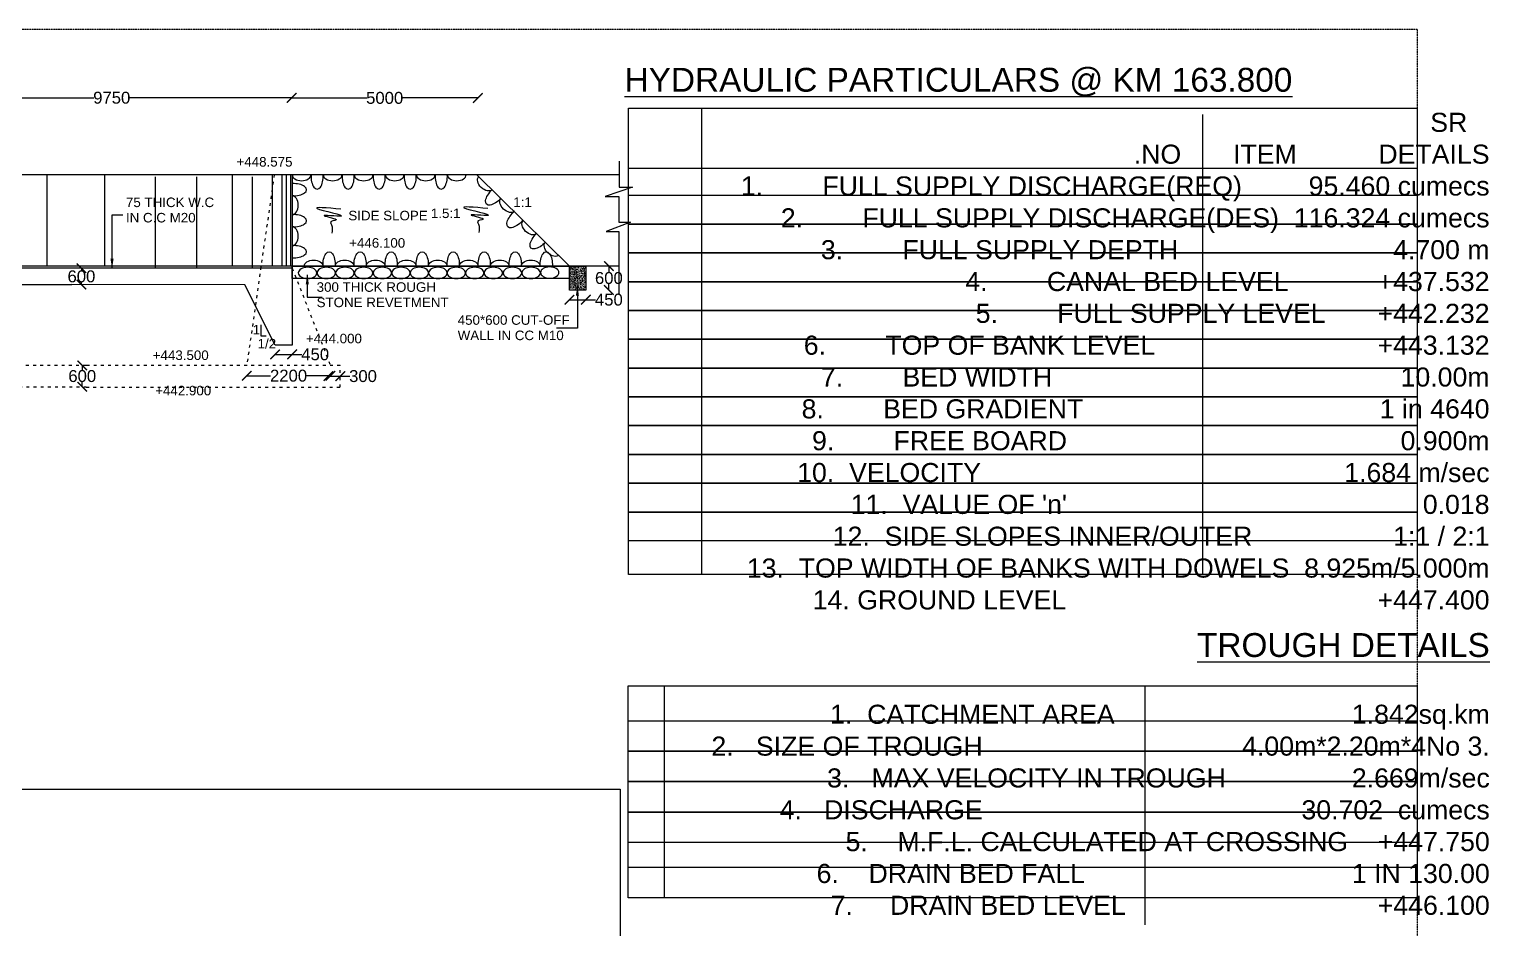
# Model space of a CAD drawing. Header units: millimetres. Extents: x 60706 to 78727, y 12317 to 23622.
# Drawn here: x 71906 to 78024, y 19854 to 23622 of the extents above; entities that cross this region are included whole.
import ezdxf

# ---------------------------------------------------------------- set-up
doc = ezdxf.new("R2010")
doc.units = ezdxf.units.MM
doc.header["$MEASUREMENT"] = 0
doc.linetypes.add('ACAD_ISO03W100', pattern=[30, 12, -18])
doc.linetypes.add('HIDDENX2', pattern=[0.75, 0.5, -0.25])
doc.layers.add('DRAWING', color=7, linetype='Continuous')
doc.layers.get('0').off()
doc.styles.get("Standard").update_dxf_attribs({"font": 'ARIAL_1.TTF'})
doc.dimstyles.get("Standard").update_dxf_attribs({"dimtxt": 50, "dimasz": 40, "dimexe": 0.18, "dimexo": 0.0625, "dimgap": 0.09, "dimtad": 0, "dimtih": 1, "dimtoh": 1, "dimdec": 0, "dimzin": 0, "dimdsep": 46, "dimtxsty": 'Standard', "dimblk": 'ARCHTICK', "dimcen": 0.05, "dimse1": 1, "dimse2": 1, "dimadec": 0, "dimazin": 0, "dimtfac": 1, "dimtdec": 0, "dimtofl": 0, "dimtmove": 0, "dimatfit": 3, "dimfxl": 0, "dimtolj": 1, "dimtzin": 0, "dimarcsym": 0})

# ---------------------------------------------------------------- blocks, each defined once
blk = doc.blocks.new('_ArchTick')
at = {"color": 0, "linetype": 'ByBlock', "const_width": 0.15}
blk.add_lwpolyline([(-0.5, -0.5), (0.5, 0.5)], dxfattribs=at)
blk = doc.blocks.new('*D361')
at = {"layer": 'Defpoints', "color": 0}
for p in [(72128.1, 22213.7), (72132, 22213.7), (72144.4, 22123.8)]:
    blk.add_point(p, dxfattribs=at)
at = {"layer": 'DRAWING', "color": 0, "lineweight": -2}
for p, q in [((72128.1, 22213.7), (72128.1, 22194.3)), ((72128.1, 22123.8), (72128.1, 22143.1))]:
    blk.add_line(p, q, dxfattribs=at)
at = {"layer": 'DRAWING', "color": 0, "lineweight": -2, "xscale": 40, "yscale": 40, "zscale": 40}
for p, rotation in [((72128.1, 22213.7), 90), ((72128.1, 22123.8), 270)]:
    blk.add_blockref('_ArchTick', p, dxfattribs=dict(at, rotation=rotation))
at = {"layer": 'DRAWING', "color": 0, "insert": (72128.1, 22168.7), "char_height": 50, "attachment_point": 5}
blk.add_mtext('\\A1;600', dxfattribs=at)
blk = doc.blocks.new('*D362')
at = {"layer": 'Defpoints', "color": 0}
for p in [(72817.1, 22213.7), (73167.4, 22213.7), (73167.4, 22170.4)]:
    blk.add_point(p, dxfattribs=at)
at = {"layer": 'DRAWING', "color": 0, "lineweight": -2}
for p, q in [((72817.1, 22170.4), (72917.1, 22170.4)), ((73167.4, 22170.4), (73067.3, 22170.4))]:
    blk.add_line(p, q, dxfattribs=at)
at = {"layer": 'DRAWING', "color": 0, "lineweight": -2, "xscale": 40, "yscale": 40, "zscale": 40, "rotation": 180}
blk.add_blockref('_ArchTick', (72817.1, 22170.4), dxfattribs=at)
at = {"layer": 'DRAWING', "color": 0, "lineweight": -2, "xscale": 40, "yscale": 40, "zscale": 40}
blk.add_blockref('_ArchTick', (73167.4, 22170.4), dxfattribs=at)
at = {"layer": 'DRAWING', "color": 0, "insert": (72992.2, 22170.4), "char_height": 50, "attachment_point": 5}
blk.add_mtext('\\A1;2200', dxfattribs=at)
blk = doc.blocks.new('*D363')
at = {"layer": 'Defpoints', "color": 0}
for p in [(73159, 22170.4), (73208.9, 22170.4), (73208.9, 22168.6)]:
    blk.add_point(p, dxfattribs=at)
at = {"layer": 'DRAWING', "color": 0, "lineweight": -2}
for p, q in [((73159, 22168.6), (73208.9, 22168.6)), ((73208.9, 22168.6), (73248.9, 22168.6))]:
    blk.add_line(p, q, dxfattribs=at)
at = {"layer": 'DRAWING', "color": 0, "lineweight": -2, "xscale": 40, "yscale": 40, "zscale": 40, "rotation": 180}
blk.add_blockref('_ArchTick', (73159, 22168.6), dxfattribs=at)
at = {"layer": 'DRAWING', "color": 0, "lineweight": -2, "xscale": 40, "yscale": 40, "zscale": 40}
blk.add_blockref('_ArchTick', (73208.9, 22168.6), dxfattribs=at)
at = {"layer": 'DRAWING', "color": 0, "insert": (73304.1, 22168.6), "char_height": 50, "attachment_point": 5}
blk.add_mtext('\\A1;300', dxfattribs=at)
blk = doc.blocks.new('*D364')
at = {"layer": 'Defpoints', "color": 0}
for p in [(72935.6, 22298.5), (73007.5, 22298.5), (73007.5, 22259.9)]:
    blk.add_point(p, dxfattribs=at)
at = {"layer": 'DRAWING', "color": 0, "lineweight": -2}
for p, q in [((72935.6, 22259.9), (73007.5, 22259.9)), ((73007.5, 22259.9), (73047.5, 22259.9))]:
    blk.add_line(p, q, dxfattribs=at)
at = {"layer": 'DRAWING', "color": 0, "lineweight": -2, "xscale": 40, "yscale": 40, "zscale": 40, "rotation": 180}
blk.add_blockref('_ArchTick', (72935.6, 22259.9), dxfattribs=at)
at = {"layer": 'DRAWING', "color": 0, "lineweight": -2, "xscale": 40, "yscale": 40, "zscale": 40}
blk.add_blockref('_ArchTick', (73007.5, 22259.9), dxfattribs=at)
at = {"layer": 'DRAWING', "color": 0, "insert": (73103.8, 22259.9), "char_height": 50, "attachment_point": 5}
blk.add_mtext('\\A1;450', dxfattribs=at)
blk = doc.blocks.new('*D365')
at = {"layer": 'Defpoints', "color": 0}
for p in [(72123.8, 22620.4), (72124.6, 22620.4), (72132.7, 22552.1)]:
    blk.add_point(p, dxfattribs=at)
at = {"layer": 'DRAWING', "color": 0, "lineweight": -2}
for p, q in [((72124.6, 22620.4), (72124.6, 22611.9)), ((72124.6, 22552.1), (72124.6, 22560.6))]:
    blk.add_line(p, q, dxfattribs=at)
at = {"layer": 'DRAWING', "color": 0, "lineweight": -2, "xscale": 40, "yscale": 40, "zscale": 40}
for p, rotation in [((72124.6, 22620.4), 90), ((72124.6, 22552.1), 270)]:
    blk.add_blockref('_ArchTick', p, dxfattribs=dict(at, rotation=rotation))
at = {"layer": 'DRAWING', "color": 0, "insert": (72124.6, 22586.3), "char_height": 50, "attachment_point": 5}
blk.add_mtext('\\A1;600', dxfattribs=at)
blk = doc.blocks.new('*D366')
at = {"layer": 'Defpoints', "color": 0}
for p in [(74168.3, 22529.4), (74237.6, 22529.4), (74237.6, 22488.9)]:
    blk.add_point(p, dxfattribs=at)
at = {"layer": 'DRAWING', "color": 0, "lineweight": -2}
for p, q in [((74168.3, 22488.9), (74237.6, 22488.9)), ((74237.6, 22488.9), (74277.6, 22488.9))]:
    blk.add_line(p, q, dxfattribs=at)
at = {"layer": 'DRAWING', "color": 0, "lineweight": -2, "xscale": 40, "yscale": 40, "zscale": 40, "rotation": 180}
blk.add_blockref('_ArchTick', (74168.3, 22488.9), dxfattribs=at)
at = {"layer": 'DRAWING', "color": 0, "lineweight": -2, "xscale": 40, "yscale": 40, "zscale": 40}
blk.add_blockref('_ArchTick', (74237.6, 22488.9), dxfattribs=at)
at = {"layer": 'DRAWING', "color": 0, "insert": (74333.8, 22488.9), "char_height": 50, "attachment_point": 5}
blk.add_mtext('\\A1;450', dxfattribs=at)
blk = doc.blocks.new('*D367')
at = {"layer": 'Defpoints', "color": 0}
for p in [(74301, 22629.3), (74301, 22529.4), (74333.8, 22529.4)]:
    blk.add_point(p, dxfattribs=at)
at = {"layer": 'DRAWING', "color": 0, "lineweight": -2}
for p, q in [((74333.8, 22629.3), (74333.8, 22605)), ((74333.8, 22529.4), (74333.8, 22553.8))]:
    blk.add_line(p, q, dxfattribs=at)
at = {"layer": 'DRAWING', "color": 0, "lineweight": -2, "xscale": 40, "yscale": 40, "zscale": 40}
for p, rotation in [((74333.8, 22629.3), 90), ((74333.8, 22529.4), 270)]:
    blk.add_blockref('_ArchTick', p, dxfattribs=dict(at, rotation=rotation))
at = {"layer": 'DRAWING', "color": 0, "insert": (74333.8, 22579.4), "char_height": 50, "attachment_point": 5}
blk.add_mtext('\\A1;600', dxfattribs=at)
blk = doc.blocks.new('*D368')
at = {"layer": 'Defpoints', "color": 0}
for p in [(73005.1, 23333.9), (73005.1, 23332), (73784.6, 23332)]:
    blk.add_point(p, dxfattribs=at)
at = {"layer": 'DRAWING', "color": 0, "lineweight": -2}
for p, q in [((73005.1, 23333.9), (73320.2, 23333.9)), ((73784.6, 23333.9), (73469.5, 23333.9))]:
    blk.add_line(p, q, dxfattribs=at)
at = {"layer": 'DRAWING', "color": 0, "lineweight": -2, "xscale": 40, "yscale": 40, "zscale": 40, "rotation": 180}
blk.add_blockref('_ArchTick', (73005.1, 23333.9), dxfattribs=at)
at = {"layer": 'DRAWING', "color": 0, "lineweight": -2, "xscale": 40, "yscale": 40, "zscale": 40}
blk.add_blockref('_ArchTick', (73784.6, 23333.9), dxfattribs=at)
at = {"layer": 'DRAWING', "color": 0, "insert": (73394.8, 23333.9), "char_height": 50, "attachment_point": 5}
blk.add_mtext('\\A1;5000', dxfattribs=at)
blk = doc.blocks.new('*D369')
at = {"layer": 'Defpoints', "color": 0}
for p in [(71498.1, 23334.6), (71498.1, 23333.9), (73005.1, 23333.9)]:
    blk.add_point(p, dxfattribs=at)
at = {"layer": 'DRAWING', "color": 0, "lineweight": -2}
for p, q in [((71498.1, 23334.6), (72176.9, 23334.6)), ((73005.1, 23334.6), (72326.3, 23334.6))]:
    blk.add_line(p, q, dxfattribs=at)
at = {"layer": 'DRAWING', "color": 0, "lineweight": -2, "xscale": 40, "yscale": 40, "zscale": 40, "rotation": 180}
blk.add_blockref('_ArchTick', (71498.1, 23334.6), dxfattribs=at)
at = {"layer": 'DRAWING', "color": 0, "lineweight": -2, "xscale": 40, "yscale": 40, "zscale": 40}
blk.add_blockref('_ArchTick', (73005.1, 23334.6), dxfattribs=at)
at = {"layer": 'DRAWING', "color": 0, "insert": (72251.6, 23334.6), "char_height": 50, "attachment_point": 5}
blk.add_mtext('\\A1;9750', dxfattribs=at)

msp = doc.modelspace()

# ---------------------------------------------------------------- hatches: boundary and pattern name
at = {"layer": 'DRAWING'}
h = msp.add_hatch(dxfattribs=at)
h.set_pattern_fill('AR-CONC', color=256, style=0)
h.set_pattern_definition([(50, (0, 0), (7.17260183, -0.62752135), [0.75, -8.25]), (355, (0, 0), (-1.38751334, 7.52192134), [0.6, -6.6]), (100.4514, (0.598, -0.052), (5.7850938, 6.8943954), [0.6374019, -7.0114211]), (46.1842, (0, 2), (10.6724105, -1.6551901), [1.125, -12.375]), (96.6356, (0.889, 1.862), (9.346627, 9.7411787), [0.9561029, -10.51713]), (351.1842, (0, 2), (9.3466195, 9.741186), [0.9, -9.9]), (21, (1, 1.5), (5.9690705, -4.0261889), [0.75, -8.25]), (326, (1, 1.5), (2.4331533, 7.25150045), [0.6, -6.6]), (71.4514, (1.4974, 1.1645), (8.4022263, 3.22530497), [0.6374019, -7.0114211]), (37.5, (0, 0), (0.12159855, 3.32893854), [0, -6.52, 0, -6.7, 0, -6.625]), (7.5, (0, 0), (2.63069537, 3.94411712), [0, -3.82, 0, -6.37, 0, -2.525]), (327.5, (-2.23, 0), (5.33822436, -0.22554872), [0, -2.5, 0, -7.8, 0, -10.35]), (317.5, (-3.23, 0), (5.8318617, 1.00104982), [0, -3.25, 0, -5.18, 0, -7.35])])
h.paths.add_polyline_path([(74237.6, 22629.3), (74168.3, 22629.3), (74168.3, 22529.4), (74237.6, 22529.4)])

# ---------------------------------------------------------------- linework, layer by layer
at = {"layer": 'DRAWING', "linetype": 'ACAD_ISO03W100'}
for p, q in [((72144.4, 22213.7), (71234.3, 22213.7)), ((73208.2, 22213.7), (72144.4, 22213.7)), ((73208.2, 22122.2), (73208.2, 22213.7)), ((71234.3, 22123.8), (72144.4, 22123.8)), ((72144.4, 22122.2), (73208.2, 22122.2))]:
    msp.add_line(p, q, dxfattribs=at)
at = {"layer": 'DRAWING', "linetype": 'HIDDENX2'}
msp.add_lwpolyline([(60706.2, 23621.9), (77719.4, 23621.9), (77719.4, 12317.2), (60706.2, 12317.2)], close=True, dxfattribs=at)
at = {"layer": 'DRAWING'}
for points in [[(74416.3, 23291.8), (77719.4, 23291.8), (77719.4, 21337.6), (74416.3, 21337.6)], [(74416.3, 23291.8), (74722.1, 23291.8), (74722.1, 21337.6), (74416.3, 21337.6)], [(74416.3, 23291.8), (77719.4, 23291.8), (77719.4, 23038.2), (74416.3, 23038.2)], [(74416.3, 22926.2), (77719.4, 22926.2), (77719.4, 22805.6), (74416.3, 22805.6)], [(74416.3, 22805.6), (77719.4, 22805.6), (77719.4, 22684.9), (74416.3, 22684.9)], [(74416.3, 22684.9), (77719.4, 22684.9), (77719.4, 22564.3), (74416.3, 22564.3)], [(73007.5, 22629.3), (74168.3, 22629.3), (74168.3, 22577.6), (73007.5, 22577.6)], [(74168.3, 22629.3), (74237.6, 22629.3), (74237.6, 22529.4), (74168.3, 22529.4)], [(74416.3, 22564.3), (77719.4, 22564.3), (77719.4, 22443.7), (74416.3, 22443.7)], [(74416.3, 22443.7), (77719.4, 22443.7), (77719.4, 22323.1), (74416.3, 22323.1)], [(74416.3, 22323.1), (77719.4, 22323.1), (77719.4, 22202.5), (74416.3, 22202.5)], [(74416.3, 22202.5), (77719.4, 22202.5), (77719.4, 22081.9), (74416.3, 22081.9)], [(74416.3, 22081.9), (77719.4, 22081.9), (77719.4, 21961.2), (74416.3, 21961.2)], [(74416.3, 21961.2), (77719.4, 21961.2), (77719.4, 21840.6), (74416.3, 21840.6)], [(74416.3, 21840.6), (77719.4, 21840.6), (77719.4, 21720), (74416.3, 21720)], [(74416.3, 21720), (77719.4, 21720), (77719.4, 21599.4), (74416.3, 21599.4)], [(74416.3, 21599.4), (77719.4, 21599.4), (77719.4, 21478.8), (74416.3, 21478.8)], [(74414.7, 20725.4), (77719.4, 20725.4), (77719.4, 20597.8), (74414.7, 20597.8)], [(74414.7, 20597.8), (77719.4, 20597.8), (77719.4, 20470.1), (74414.7, 20470.1)], [(74414.7, 20470.1), (77719.4, 20470.1), (77719.4, 20342.4), (74414.7, 20342.4)], [(74414.7, 20342.4), (77719.4, 20342.4), (77719.4, 20214.7), (74414.7, 20214.7)], [(74414.7, 20111.3), (77719.4, 20111.3), (77719.4, 19983.6), (74414.7, 19983.6)]]:
    msp.add_lwpolyline(points, close=True, dxfattribs=at)
for points in [[(76820.7, 23264.3), (76820.7, 21337.6)], [(74376.8, 23069.2), (74376.8, 22959.8), (74433.2, 22959.8), (74318.1, 22921.4), (74376, 22921.4), (74376, 22814.1), (74424.7, 22814.1), (74322.5, 22774.8), (74376.1, 22774.8), (74376.1, 22508.6)], [(74376.8, 23012.5), (70692.9, 23012.5), (70692.9, 22590.3)], [(71980, 23012.5), (71980, 22629.3)], [(73007.5, 23012.5), (73007.5, 22298.5), (72935.6, 22298.5), (72809.1, 22550.8), (72084.2, 22552.2)], [(72221.6, 23012.5), (72221.6, 22629.3)], [(72434.1, 23003.6), (72434.1, 22620.4)], [(72607.3, 23003.6), (72607.3, 22620.4)], [(72756.5, 23012.5), (72756.5, 22629.3)], [(72839.9, 23003.6), (72839.9, 22620.4)], [(72923.1, 23012.5), (72923.1, 22629.3)], [(72963.4, 23012.5), (72963.4, 22629.3)], [(72981.7, 23012.5), (72981.7, 22629.3)], [(73000.6, 23012.5), (73000.6, 22629.3)], [(74168.3, 22629.3), (73780.9, 23012.5)], [(74376.1, 22629.3), (67671.7, 22629.3)], [(73007.5, 22620.4), (67671.7, 22620.4)], [(70768.8, 22552.2), (72084.2, 22552.2)], [(72876.5, 22383.8), (72876.5, 22337.8), (72898.3, 22337.8)], [(74414.7, 19983.6), (74414.7, 20871.1), (77719.4, 20871.1), (77719.4, 19983.6)], [(74565.3, 20871.1), (74565.3, 19983.6)], [(76578.3, 20871.1), (76578.3, 19870.6)], [(69752, 20438), (74381.8, 20438), (74381.8, 17118.7), (74381.8, 14904.6), (70119.1, 14904.6)]]:
    msp.add_lwpolyline(points, dxfattribs=at)
at = {"layer": 'DRAWING', "linetype": 'ACAD_ISO03W100'}
for points in [[(72932.1, 23012.5), (72817.1, 22213.7)], [(73007.5, 22620.4), (73167.4, 22213.7)]]:
    msp.add_lwpolyline(points, dxfattribs=at)
at = {"layer": 'DRAWING'}
for centre, major_axis, ratio, start_param, end_param in [((73047, 23012.5), (39.5, 0), 0.645924, 3.141593, 6.283185), ((73111.9, 23006.5), (0, -54.3), 0.472191, 4.601838, 7.964533), ((73176.9, 23012.5), (39.5, 0), 0.645924, 3.141593, 6.283185), ((73241.9, 23006.5), (0, -54.3), 0.472191, 4.601838, 7.964533), ((73306.8, 23012.5), (39.5, 0), 0.645924, 3.141593, 6.283185), ((73371.8, 23006.5), (0, -54.3), 0.472191, 4.601838, 7.964533), ((73436.8, 23012.5), (39.5, 0), 0.645924, 3.141593, 6.283185), ((73501.7, 23006.5), (0, -54.3), 0.472191, 4.601838, 7.964533), ((73566.7, 23012.5), (39.5, 0), 0.645924, 3.141593, 6.283185), ((73631.7, 23006.5), (0, -54.3), 0.472191, 4.601838, 7.964533), ((73696.6, 23012.5), (39.5, 0), 0.645924, 3.141593, 6.283185), ((73013.5, 22949.6), (54.3, 0), 0.472191, 4.601838, 7.964533), ((73007.5, 22884.6), (0, 39.5), 0.645924, 3.141593, 6.283185), ((73013.5, 22819.6), (54.3, 0), 0.472191, 4.601838, 7.964533), ((73007.5, 22754.7), (0, 39.5), 0.645924, 3.141593, 6.283185), ((73013.5, 22689.7), (54.3, 0), 0.472191, 4.601838, 7.964533)]:
    msp.add_ellipse(centre, major_axis=major_axis, ratio=ratio, start_param=start_param, end_param=end_param, dxfattribs=at)
at = {"layer": 'DRAWING', "extrusion": (0, 0, -1)}
for centre, major_axis, ratio, start_param, end_param in [((73817, 22977.3), (-28.3, 27.5), 0.645924, 3.141593, 6.283185), ((73859.5, 22927.8), (-37.8, -39), 0.472191, 4.601838, 7.964533), ((73910.3, 22886.9), (-28.3, 27.5), 0.645924, 3.141593, 6.283185), ((73948.7, 22832.9), (-37.8, -39), 0.472191, 4.601838, 7.964533), ((74003, 22793.4), (-28.3, 27.5), 0.645924, 3.141593, 6.283185), ((74045.4, 22743.9), (-37.8, -39), 0.472191, 4.601838, 7.964533), ((74096.2, 22703), (-28.3, 27.5), 0.645924, 3.141593, 6.283185), ((73097.2, 22629.3), (39.5, 0), 0.645924, 3.141593, 6.283185), ((73162.1, 22635.3), (0, 54.3), 0.472191, 4.601838, 7.964533), ((73227.1, 22629.3), (39.5, 0), 0.645924, 3.141593, 6.283185), ((73292, 22635.3), (0, 54.3), 0.472191, 4.601838, 7.964533), ((73357, 22629.3), (39.5, 0), 0.645924, 3.141593, 6.283185), ((73422, 22635.3), (0, 54.3), 0.472191, 4.601838, 7.964533), ((73486.9, 22629.3), (39.5, 0), 0.645924, 3.141593, 6.283185), ((73551.9, 22635.3), (0, 54.3), 0.472191, 4.601838, 7.964533), ((73616.9, 22629.3), (39.5, 0), 0.645924, 3.141593, 6.283185), ((73681.8, 22635.3), (0, 54.3), 0.472191, 4.601838, 7.964533), ((73746.8, 22629.3), (39.5, 0), 0.645924, 3.141593, 6.283185), ((73811.7, 22635.3), (0, 54.3), 0.472191, 4.601838, 7.964533), ((73876.7, 22629.3), (39.5, 0), 0.645924, 3.141593, 6.283185), ((73941.7, 22635.3), (0, 54.3), 0.472191, 4.601838, 7.964533), ((74006.6, 22629.3), (39.5, 0), 0.645924, 3.141593, 6.283185), ((74071.6, 22635.3), (0, 54.3), 0.472191, 4.601838, 7.964533)]:
    msp.add_ellipse(centre, major_axis=major_axis, ratio=ratio, start_param=start_param, end_param=end_param, dxfattribs=at)
for centre in [(73071.7, 22601), (73150.3, 22601), (73228.1, 22601), (73306.6, 22601), (73385.3, 22601), (73463, 22601), (73540.2, 22601), (73617.6, 22601), (73694.8, 22601), (73772.1, 22601), (73849.8, 22601), (73930.1, 22601), (74008.2, 22601), (74086.3, 22602.7)]:
    msp.add_ellipse(centre, major_axis=(38.6, 0), ratio=0.608754, dxfattribs=at)
at = {"layer": 'DRAWING'}
for points in [[(73826.9, 22871), (73727.5, 22873.5), (73828.2, 22841.5), (73757, 22842.8), (73806.7, 22825.5), (73783.5, 22815.4), (73787.3, 22805.3), (73789, 22770.4)], [(73211.2, 22868.2), (73111.8, 22870.7), (73212.5, 22838.7), (73141.3, 22840), (73191, 22822.7), (73167.8, 22812.6), (73171.6, 22802.5), (73173.3, 22767.6)]]:
    msp.add_spline(points, degree=3, dxfattribs=at)

# ---------------------------------------------------------------- texts
for s, height, p in [('%%UHYDRAULIC PARTICULARS @ KM 163.800', 100, (74399.9, 23360)), ('+448.575', 40, (72774.2, 23046.4)), ('75 THICK W.C', 40, (72311.1, 22876.7)), ('1:1', 40, (73933.5, 22877.4)), ('IN C.C M20', 40, (72311.1, 22812.4)), ('SIDE SLOPE', 40, (73242.7, 22821.3)), ('1.5:1', 40, (73588.3, 22830.8)), ('+446.100', 40, (73246.1, 22706.7)), ('300 THICK ROUGH ', 40, (73109.8, 22521.8)), ('STONE REVETMENT', 40, (73109.8, 22457.6)), ('450*600 CUT-OFF', 40, (73700.7, 22383.7)), ('1', 40, (72841.9, 22343.2)), ('+444.000', 40, (73064.9, 22306.2)), ('WALL IN CC M10', 40, (73700.7, 22319.4)), ('+443.500', 40, (72423.2, 22236.2)), ('1/2', 40, (72862.6, 22284.6)), ('+442.900', 40, (72433.7, 22088.1))]:
    msp.add_text(s, height=height, dxfattribs=at).set_placement(p)
at = {"layer": 'DRAWING', "char_height": 40, "width": 3582.284, "attachment_point": 3}
for s, insert in [("{\\H2x;SR^I^I^I^I\\P.NO }          ^I^I{\\H2x;ITEM ^I^I^I^I^I^I^I^I^I^IDETAILS\\P\\pi-103.14,l143.14,t143.14;1.^I       FULL SUPPLY DISCHARGE(REQ)         95.460 cumecs\\P\\pt143.14,2240,2400;2.^I       FULL SUPPLY DISCHARGE(DES)^I^I116.324 cumecs\\P\\pt143.14;3.^I       FULL SUPPLY DEPTH                             4.700 m\\P\\pt143.14,1440,1600,1760,1920,2080,2240;4.^I       CANAL BED LEVEL^I^I^I^I^I^I      +437.532\\P\\pt143.14,1600,1760,1920,2080,2240,2400;5.^I       FULL SUPPLY LEVEL^I^I^I^I^I^I +442.232\\P\\pt143.14;6.^I       TOP OF BANK LEVEL                              +443.132\\P7.^I       BED WIDTH                                               10.00m\\P8.^I       BED GRADIENT                                        1 in 4640\\P9.^I       FREE BOARD                                             0.900m\\P\\pt320;10.^I VELOCITY                                                 1.684 m/sec\\P11.^I VALUE OF 'n'                                                0.018\\P12.^I SIDE SLOPES INNER/OUTER                   1:1 / 2:1\\P13.^I TOP WIDTH OF BANKS WITH DOWELS  8.925m/5.000m\\P14.^IGROUND LEVEL                                          +447.400\\P\\pi0,l0,tz;}^I ", (78022.6, 23271.8)), ('{\\H2.5x;\\LTROUGH DETAILS\\H0.8x;\\l\\P\\P1.  CATCHMENT AREA                                1.842sq.km\\P2.   SIZE OF TROUGH                                   4.00m*2.20m*4No 3.       \\P3.   MAX VELOCITY IN TROUGH                 2.669m/sec\\P4.   DISCHARGE                                           30.702  cumecs\\P5.    M.F.L. CALCULATED AT CROSSING    +447.750\\P6.    DRAIN BED FALL                                    1 IN 130.00\\P7.     DRAIN BED LEVEL                                  +446.100}', (78023.5, 21092.3))]:
    msp.add_mtext(s, dxfattribs=dict(at, insert=insert))

# ---------------------------------------------------------------- dimensions: what is measured, and where the dimension line sits
at = {"layer": 'DRAWING'}
for base, p1, p2, text, picture, middle in [((71498.1, 23334.6), (73005.1, 23333.9), (71498.1, 23333.9), '9750', '*D369', (72251.6, 23334.6)), ((73005.1, 23333.9), (73784.6, 23332), (73005.1, 23332), '5000', '*D368', (73394.8, 23333.9)), ((74237.6, 22488.9), (74168.3, 22529.4), (74237.6, 22529.4), '450', '*D366', (74333.8, 22488.9)), ((73007.5, 22259.9), (72935.6, 22298.5), (73007.5, 22298.5), '450', '*D364', (73103.8, 22259.9)), ((73167.4, 22170.4), (72817.1, 22213.7), (73167.4, 22213.7), '2200', '*D362', (72992.2, 22170.4)), ((73208.9, 22168.6), (73159, 22170.4), (73208.9, 22170.4), '300', '*D363', (73304.1, 22168.6))]:
    dim = msp.add_linear_dim(base=base, p1=p1, p2=p2, text=text, dimstyle='Standard', dxfattribs=at)
    dim.commit()
    dim.dimension.update_dxf_attribs({"geometry": picture, "text_midpoint": middle})
for base, p1, p2, picture, middle in [((72124.6, 22620.4), (72132.7, 22552.1), (72123.8, 22620.4), '*D365', (72124.6, 22586.3)), ((74333.8, 22529.4), (74301, 22629.3), (74301, 22529.4), '*D367', (74333.8, 22579.4)), ((72128.1, 22213.7), (72144.4, 22123.8), (72132, 22213.7), '*D361', (72128.1, 22168.7))]:
    dim = msp.add_linear_dim(base=base, p1=p1, p2=p2, angle=90, text='600', dimstyle='Standard', dxfattribs=at)
    dim.commit()
    dim.dimension.update_dxf_attribs({"geometry": picture, "text_midpoint": middle})

# ---------------------------------------------------------------- leaders
for points in [[(72252.9, 22620.4), (72252.9, 22843.8), (72298, 22843.8)], [(73070.7, 22593.1), (73070.7, 22498.9), (73132.4, 22498.9)], [(74202, 22545.8), (74202, 22368.9), (74114.3, 22369.2)]]:
    msp.add_leader(points, dimstyle='Standard', override={"dimgap": 0.09, "dimtad": 0}, dxfattribs=at)

doc.saveas('drawing.dxf')
